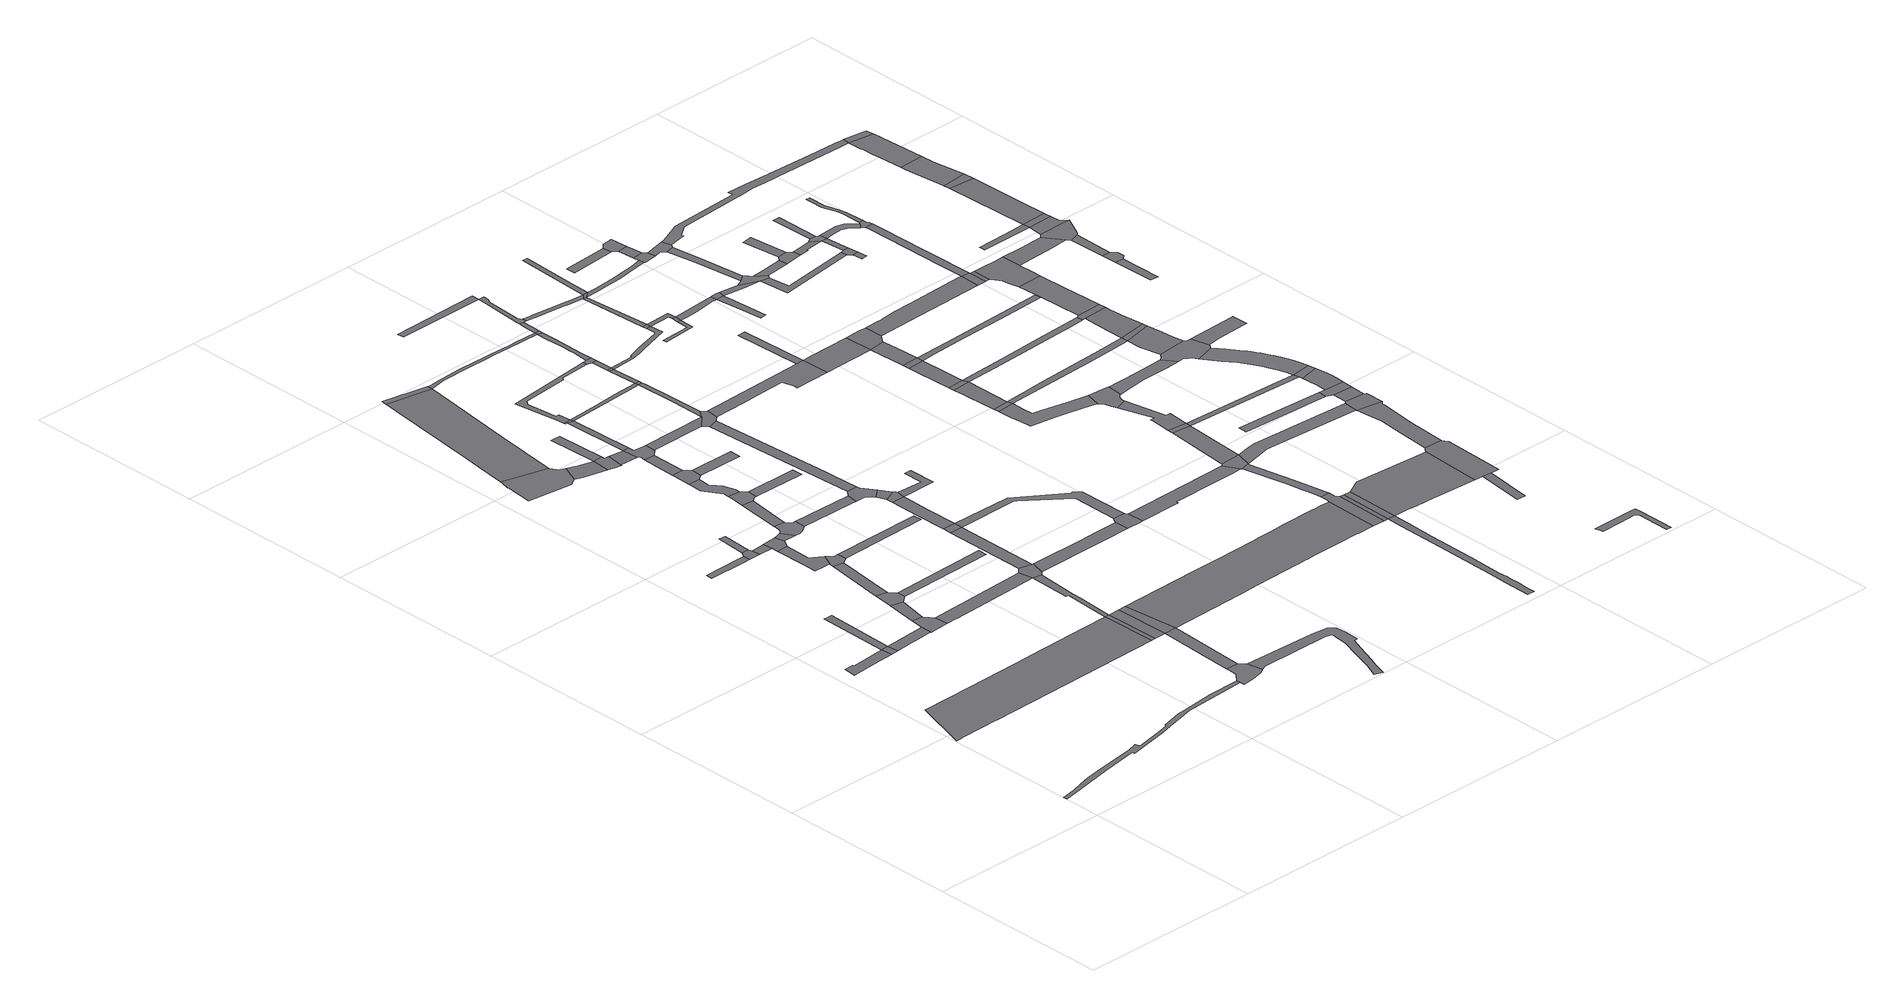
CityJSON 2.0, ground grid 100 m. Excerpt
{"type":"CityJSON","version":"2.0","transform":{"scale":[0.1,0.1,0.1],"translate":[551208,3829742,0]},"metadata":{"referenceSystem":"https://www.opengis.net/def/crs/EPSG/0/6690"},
"CityObjects":{
"road1":{"type":"Road","attributes":{"RoadStructureAttribute.sectionType":"1"},"geometry":[{"type":"MultiSurface","lod":"1","boundaries":[[[0,1,2,3,4,5,6,7,8]]]}]},
"road2":{"type":"Road","attributes":{"RoadStructureAttribute.sectionType":"1"},"geometry":[{"type":"MultiSurface","lod":"1","boundaries":[[[9,10,11,12,13,14,15,16,17,18,19,20,21,22,23,24,25,26,27,28,29,30,31,32,33,34]]]}]},
"road3":{"type":"Road","geometry":[{"type":"MultiSurface","lod":"1","boundaries":[[[35,0,8,36]]]}]},
"road4":{"type":"Road","attributes":{"RoadStructureAttribute.sectionType":"1"},"geometry":[{"type":"MultiSurface","lod":"1","boundaries":[[[37,38,39,0,35]]]}]},
"road5":{"type":"Road","attributes":{"function":"3","RoadStructureAttribute.sectionType":"1"},"geometry":[{"type":"MultiSurface","lod":"1","boundaries":[[[40,41,42,43,44,45,46,47,48,49,50,51,52,53,54,55,56,57,58]]]}]},
"road6":{"type":"Road","attributes":{"RoadStructureAttribute.sectionType":"1"},"geometry":[{"type":"MultiSurface","lod":"1","boundaries":[[[59,60,35,36,61,62,63,64]]]}]},
"road7":{"type":"Road","attributes":{"RoadStructureAttribute.sectionType":"1"},"geometry":[{"type":"MultiSurface","lod":"1","boundaries":[[[65,66,67,68,69,70]]]}]},
"road8":{"type":"Road","geometry":[{"type":"MultiSurface","lod":"1","boundaries":[[[71,59,64,72,73,74]]]}]},
"road9":{"type":"Road","attributes":{"RoadStructureAttribute.sectionType":"1"},"geometry":[{"type":"MultiSurface","lod":"1","boundaries":[[[75,71,74,76]]]}]},
"road10":{"type":"Road","geometry":[{"type":"MultiSurface","lod":"1","boundaries":[[[77,75,76,78,79,80]]]}]},
"road11":{"type":"Road","geometry":[{"type":"MultiSurface","lod":"1","boundaries":[[[81,65,70,82,83,84]]]}]},
"road12":{"type":"Road","geometry":[{"type":"MultiSurface","lod":"1","boundaries":[[[85,86,81,84]]]}]},
"road13":{"type":"Road","attributes":{"RoadStructureAttribute.sectionType":"1"},"geometry":[{"type":"MultiSurface","lod":"1","boundaries":[[[87,77,80,88]]]}]},
"road14":{"type":"Road","attributes":{"RoadStructureAttribute.sectionType":"1"},"geometry":[{"type":"MultiSurface","lod":"1","boundaries":[[[89,90,83,82,91]]]}]},
"road15":{"type":"Road","attributes":{"RoadStructureAttribute.sectionType":"1"},"geometry":[{"type":"MultiSurface","lod":"1","boundaries":[[[92,93,94,95,96,97,98,99]]]}]},
"road16":{"type":"Road","geometry":[{"type":"MultiSurface","lod":"1","boundaries":[[[100,101,102,103,104,105,106,107,108,109]]]}]},
"road17":{"type":"Road","geometry":[{"type":"MultiSurface","lod":"1","boundaries":[[[110,89,91,92,99,111]]]}]},
"road18":{"type":"Road","geometry":[{"type":"MultiSurface","lod":"1","boundaries":[[[112,97,96,87,88,113,114]]]}]},
"road19":{"type":"Road","geometry":[{"type":"MultiSurface","lod":"1","boundaries":[[[115,116,117,9,34,118,119,120,121,122,123]]]}]},
"road20":{"type":"Road","attributes":{"RoadStructureAttribute.sectionType":"1"},"geometry":[{"type":"MultiSurface","lod":"1","boundaries":[[[124,73,72,125,126,127,128,129]]]}]},
"road21":{"type":"Road","attributes":{"RoadStructureAttribute.sectionType":"1"},"geometry":[{"type":"MultiSurface","lod":"1","boundaries":[[[130,131,110,111,132]]]}]},
"road22":{"type":"Road","attributes":{"RoadStructureAttribute.sectionType":"1"},"geometry":[{"type":"MultiSurface","lod":"1","boundaries":[[[133,115,123,134]]]}]},
"road23":{"type":"Road","geometry":[{"type":"MultiSurface","lod":"1","boundaries":[[[135,40,58,136]]]}]},
"road24":{"type":"Road","attributes":{"RoadStructureAttribute.sectionType":"1"},"geometry":[{"type":"MultiSurface","lod":"1","boundaries":[[[137,138,79,78]]]}]},
"road25":{"type":"Road","geometry":[{"type":"MultiSurface","lod":"1","boundaries":[[[139,140,141,142,143,144,145,130,132,146,147,148,149,150,151,152]]]}]},
"road26":{"type":"Road","attributes":{"RoadStructureAttribute.sectionType":"1"},"geometry":[{"type":"MultiSurface","lod":"1","boundaries":[[[153,107,106,154,155,156]]]}]},
"road27":{"type":"Road","attributes":{"RoadStructureAttribute.sectionType":"1"},"geometry":[{"type":"MultiSurface","lod":"1","boundaries":[[[157,158,159,160,100,109,161,162,163]]]}]},
"road28":{"type":"Road","attributes":{"function":"3","RoadStructureAttribute.sectionType":"1"},"geometry":[{"type":"MultiSurface","lod":"1","boundaries":[[[164,165,135,136,166,133]]]}]},
"road29":{"type":"Road","attributes":{"RoadStructureAttribute.sectionType":"1"},"geometry":[{"type":"MultiSurface","lod":"1","boundaries":[[[167,139,152,168]]]}]},
"road30":{"type":"Road","geometry":[{"type":"MultiSurface","lod":"1","boundaries":[[[169,164,133,134,170]]]}]},
"road31":{"type":"Road","attributes":{"RoadStructureAttribute.sectionType":"1"},"geometry":[{"type":"MultiSurface","lod":"1","boundaries":[[[129,171,172,40,135,173,174,175]]]}]},
"road32":{"type":"Road","geometry":[{"type":"MultiSurface","lod":"1","boundaries":[[[176,177,156,155,178,179,180,181,182]]]}]},
"road33":{"type":"Road","attributes":{"RoadStructureAttribute.sectionType":"1"},"geometry":[{"type":"MultiSurface","lod":"1","boundaries":[[[183,184,185,186,187,188,189,190,191,192,122,121,193,194,195,196,197,198,199,200,201,202,203,204,205,206,207,208,209,210]]]}]},
"road34":{"type":"Road","attributes":{"RoadStructureAttribute.sectionType":"1"},"geometry":[{"type":"MultiSurface","lod":"1","boundaries":[[[211,212,114,113]]]}]},
"road35":{"type":"Road","geometry":[{"type":"MultiSurface","lod":"1","boundaries":[[[213,214,215,167,168,216,217,218,219]]]}]},
"road36":{"type":"Road","attributes":{"RoadStructureAttribute.sectionType":"1"},"geometry":[{"type":"MultiSurface","lod":"1","boundaries":[[[220,221,222,223,213,219,224,225,226,227,228,229]]]}]},
"road37":{"type":"Road","attributes":{"RoadStructureAttribute.sectionType":"1"},"geometry":[{"type":"MultiSurface","lod":"1","boundaries":[[[230,231,232,233,156,177]]]}]},
"road38":{"type":"Road","geometry":[{"type":"MultiSurface","lod":"1","boundaries":[[[234,235,236,220,229,237,238,239]]]}]},
"road39":{"type":"Road","attributes":{"RoadStructureAttribute.sectionType":"1"},"geometry":[{"type":"MultiSurface","lod":"1","boundaries":[[[182,181,240,241]]]}]},
"road40":{"type":"Road","geometry":[{"type":"MultiSurface","lod":"1","boundaries":[[[242,157,163,243,244]]]}]},
"road41":{"type":"Road","geometry":[{"type":"MultiSurface","lod":"1","boundaries":[[[245,124,129,175,246,247,248,249]]]}]},
"road42":{"type":"Road","attributes":{"RoadStructureAttribute.sectionType":"1"},"geometry":[{"type":"MultiSurface","lod":"1","boundaries":[[[150,149,250,251,252,253]]]}]},
"road43":{"type":"Road","attributes":{"RoadStructureAttribute.sectionType":"1"},"geometry":[{"type":"MultiSurface","lod":"1","boundaries":[[[254,255,234,239,256]]]}]},
"road44":{"type":"Road","geometry":[{"type":"MultiSurface","lod":"1","boundaries":[[[257,258,259,241,240,260,261,254,256,262,263]]]}]},
"road45":{"type":"Road","attributes":{"RoadStructureAttribute.sectionType":"1"},"geometry":[{"type":"MultiSurface","lod":"1","boundaries":[[[264,245,249,265]]]}]},
"road46":{"type":"Road","attributes":{"RoadStructureAttribute.sectionType":"1"},"geometry":[{"type":"MultiSurface","lod":"1","boundaries":[[[266,267,241,259,268,269]]]}]},
"road47":{"type":"Road","attributes":{"RoadStructureAttribute.sectionType":"1"},"geometry":[{"type":"MultiSurface","lod":"1","boundaries":[[[270,271,218,217]]]}]},
"road48":{"type":"Road","geometry":[{"type":"MultiSurface","lod":"1","boundaries":[[[272,273,274,266,269]]]}]},
"road49":{"type":"Road","attributes":{"RoadStructureAttribute.sectionType":"1"},"geometry":[{"type":"MultiSurface","lod":"1","boundaries":[[[275,276,238,237]]]}]},
"road50":{"type":"Road","geometry":[{"type":"MultiSurface","lod":"1","boundaries":[[[277,264,265,278]]]}]},
"road51":{"type":"Road","attributes":{"RoadStructureAttribute.sectionType":"1"},"geometry":[{"type":"MultiSurface","lod":"1","boundaries":[[[279,280,277,278,281,282,283]]]}]},
"road52":{"type":"Road","geometry":[{"type":"MultiSurface","lod":"1","boundaries":[[[284,285,286,287,253,252,288,289,290,291,292]]]}]},
"road53":{"type":"Road","attributes":{"RoadStructureAttribute.sectionType":"1"},"geometry":[{"type":"MultiSurface","lod":"1","boundaries":[[[292,291,293,294]]]}]},
"road54":{"type":"Road","geometry":[{"type":"MultiSurface","lod":"1","boundaries":[[[295,294,293,279,283,296]]]}]},
"road55":{"type":"Road","attributes":{"RoadStructureAttribute.sectionType":"1"},"geometry":[{"type":"MultiSurface","lod":"1","boundaries":[[[297,298,299,300,301,302,303,247,246,304,305,306]]]}]},
"road56":{"type":"Road","attributes":{"RoadStructureAttribute.sectionType":"1"},"geometry":[{"type":"MultiSurface","lod":"1","boundaries":[[[307,263,262,308,309]]]}]},
"road57":{"type":"Road","attributes":{"RoadStructureAttribute.sectionType":"1"},"geometry":[{"type":"MultiSurface","lod":"1","boundaries":[[[310,311,312,313,287,286]]]}]},
"road58":{"type":"Road","attributes":{"RoadStructureAttribute.sectionType":"1"},"geometry":[{"type":"MultiSurface","lod":"1","boundaries":[[[314,315,316,273,272,317,318,319,320,321,322,323]]]}]},
"road59":{"type":"Road","attributes":{"RoadStructureAttribute.sectionType":"1"},"geometry":[{"type":"MultiSurface","lod":"1","boundaries":[[[324,325,326,327,328,272,269,329]]]}]},
"road60":{"type":"Road","attributes":{"RoadStructureAttribute.sectionType":"1"},"geometry":[{"type":"MultiSurface","lod":"1","boundaries":[[[330,331,332,333,296,283]]]}]},
"road61":{"type":"Road","attributes":{"RoadStructureAttribute.sectionType":"1"},"geometry":[{"type":"MultiSurface","lod":"1","boundaries":[[[334,335,336,337,338,339,340,278,265,341,342,343,344,345]]]}]},
"road62":{"type":"Road","attributes":{"RoadStructureAttribute.sectionType":"1"},"geometry":[{"type":"MultiSurface","lod":"1","boundaries":[[[346,347,348,349,350,351,352,353,354,243,163,355,356,357,358,359,360,361,362,363]]]}]},
"road63":{"type":"Road","geometry":[{"type":"MultiSurface","lod":"1","boundaries":[[[364,307,309,313,312,365,366]]]}]},
"road64":{"type":"Road","attributes":{"function":"3","RoadStructureAttribute.sectionType":"1"},"geometry":[{"type":"MultiSurface","lod":"1","boundaries":[[[367,368,369,370,371,372,373,374,375,376,377,378,379,380,381,169,170,382,383,384,385,386,387,388,389,390,391,392,393,394,395]]]}]},
"road65":{"type":"Road","attributes":{"RoadStructureAttribute.sectionType":"1"},"geometry":[{"type":"MultiSurface","lod":"1","boundaries":[[[396,397,398,399,329,400,307,364]]]}]},
"road66":{"type":"Road","geometry":[{"type":"MultiSurface","lod":"1","boundaries":[[[401,324,329,399]]]}]},
"road67":{"type":"Road","geometry":[{"type":"MultiSurface","lod":"1","boundaries":[[[344,402,306,305,403,404,405,345]]]}]},
"road68":{"type":"Road","attributes":{"RoadStructureAttribute.sectionType":"1"},"geometry":[{"type":"MultiSurface","lod":"1","boundaries":[[[406,407,408,324,401]]]}]},
"road69":{"type":"Road","geometry":[{"type":"MultiSurface","lod":"1","boundaries":[[[409,410,407,406]]]}]},
"road70":{"type":"Road","attributes":{"RoadStructureAttribute.sectionType":"1"},"geometry":[{"type":"MultiSurface","lod":"1","boundaries":[[[411,412,410,409]]]}]},
"road71":{"type":"Road","geometry":[{"type":"MultiSurface","lod":"1","boundaries":[[[413,414,314,323,412,411]]]}]},
"road72":{"type":"Road","attributes":{"RoadStructureAttribute.sectionType":"1"},"geometry":[{"type":"MultiSurface","lod":"1","boundaries":[[[415,416,417,418]]]}]},
"road73":{"type":"Road","attributes":{"RoadStructureAttribute.sectionType":"1"},"geometry":[{"type":"MultiSurface","lod":"1","boundaries":[[[362,419,420,421,422,423,424,425,414,413,426,427,428,429]]]}]},
"road74":{"type":"Road","geometry":[{"type":"MultiSurface","lod":"1","boundaries":[[[363,362,429,430]]]}]},
"road75":{"type":"Road","geometry":[{"type":"MultiSurface","lod":"1","boundaries":[[[431,432,433,363,430,434,435]]]}]},
"road76":{"type":"Road","attributes":{"RoadStructureAttribute.sectionType":"1"},"geometry":[{"type":"MultiSurface","lod":"1","boundaries":[[[436,437,366,365,438,439,440,441,442,443,444,445]]]}]},
"road77":{"type":"Road","attributes":{"RoadStructureAttribute.sectionType":"1"},"geometry":[{"type":"MultiSurface","lod":"1","boundaries":[[[446,447,448,449,450,451,452,453,454,455,456,457,458,409,406]]]}]},
"road78":{"type":"Road","attributes":{"RoadStructureAttribute.sectionType":"1"},"geometry":[{"type":"MultiSurface","lod":"1","boundaries":[[[418,459,460,461,462,463,431,435,464,465,466,467,468,469,470,471,472]]]}]},
"road79":{"type":"Road","attributes":{"RoadStructureAttribute.sectionType":"1"},"geometry":[{"type":"MultiSurface","lod":"1","boundaries":[[[473,405,404,474,475,476,477,478,479,480,481,482]]]}]},
"road80":{"type":"Road","attributes":{"RoadStructureAttribute.sectionType":"1"},"geometry":[{"type":"MultiSurface","lod":"1","boundaries":[[[483,484,485,486,487,488,489,490,491,465,464,492,493,494,495,496,497,498]]]}]},
"road81":{"type":"Road","geometry":[{"type":"MultiSurface","lod":"1","boundaries":[[[499,500,451,450]]]}]},
"road82":{"type":"Road","attributes":{"RoadStructureAttribute.sectionType":"1"},"geometry":[{"type":"MultiSurface","lod":"1","boundaries":[[[501,502,503,504,505,506,507,508,509,510,511,512,513,514,515,516]]]}]},
"road83":{"type":"Road","geometry":[{"type":"MultiSurface","lod":"1","boundaries":[[[517,518,519,520,521,522]]]}]},
"road84":{"type":"Road","attributes":{"RoadStructureAttribute.sectionType":"1"},"geometry":[{"type":"MultiSurface","lod":"1","boundaries":[[[497,500,499,523]]]}]},
"road85":{"type":"Road","attributes":{"RoadStructureAttribute.sectionType":"1"},"geometry":[{"type":"MultiSurface","lod":"1","boundaries":[[[524,525,499,450,526,527,528]]]}]},
"road86":{"type":"Road","geometry":[{"type":"MultiSurface","lod":"1","boundaries":[[[529,498,497,523]]]}]},
"road87":{"type":"Road","attributes":{"RoadStructureAttribute.sectionType":"1"},"geometry":[{"type":"MultiSurface","lod":"1","boundaries":[[[530,531,437,436]]]}]},
"road88":{"type":"Road","geometry":[{"type":"MultiSurface","lod":"1","boundaries":[[[527,517,522,528]]]}]},
"road89":{"type":"Road","geometry":[{"type":"MultiSurface","lod":"1","boundaries":[[[532,533,534,535,536,395,394,537,538]]]}]},
"road90":{"type":"Road","geometry":[{"type":"MultiSurface","lod":"1","boundaries":[[[539,540,541,542]]]}]},
"road91":{"type":"Road","attributes":{"function":"3","RoadStructureAttribute.sectionType":"1"},"geometry":[{"type":"MultiSurface","lod":"1","boundaries":[[[538,537,501,543]]]}]},
"road92":{"type":"Road","attributes":{"RoadStructureAttribute.sectionType":"1"},"geometry":[{"type":"MultiSurface","lod":"1","boundaries":[[[544,545,546,547,498,529]]]}]},
"road93":{"type":"Road","geometry":[{"type":"MultiSurface","lod":"1","boundaries":[[[543,501,516,548]]]}]},
"road94":{"type":"Road","attributes":{"RoadStructureAttribute.sectionType":"1"},"geometry":[{"type":"MultiSurface","lod":"1","boundaries":[[[549,550,551,552,540,539]]]}]},
"road95":{"type":"Road","geometry":[{"type":"MultiSurface","lod":"1","boundaries":[[[553,554,436,445,555,556]]]}]},
"road96":{"type":"Road","attributes":{"RoadStructureAttribute.sectionType":"1"},"geometry":[{"type":"MultiSurface","lod":"1","boundaries":[[[557,558,559,560,561,562,563,564,565,566,535,534]]]}]},
"road97":{"type":"Road","geometry":[{"type":"MultiSurface","lod":"1","boundaries":[[[567,568,473,482,569,562,561]]]}]},
"road98":{"type":"Road","geometry":[{"type":"MultiSurface","lod":"1","boundaries":[[[570,571,550,549]]]}]},
"road99":{"type":"Road","attributes":{"RoadStructureAttribute.sectionType":"1"},"geometry":[{"type":"MultiSurface","lod":"1","boundaries":[[[572,528,522,573,574,575,576,577]]]}]},
"road100":{"type":"Road","attributes":{"RoadStructureAttribute.sectionType":"1"},"geometry":[{"type":"MultiSurface","lod":"1","boundaries":[[[578,579,580,581,542,541,582,583,584,585,586,587,588,589,590,591,592]]]}]},
"road101":{"type":"Road","attributes":{"RoadStructureAttribute.sectionType":"1"},"geometry":[{"type":"MultiSurface","lod":"1","boundaries":[[[593,594,595,596,597,571,570]]]}]},
"road102":{"type":"Road","attributes":{"RoadStructureAttribute.sectionType":"1"},"geometry":[{"type":"MultiSurface","lod":"1","boundaries":[[[598,599,600,601,602,603,604,605,606,529,523,607,608,609,610,611,612,613]]]}]},
"road103":{"type":"Road","geometry":[{"type":"MultiSurface","lod":"1","boundaries":[[[614,615,595,594]]]}]},
"road104":{"type":"Road","attributes":{"RoadStructureAttribute.sectionType":"1"},"geometry":[{"type":"MultiSurface","lod":"1","boundaries":[[[616,617,568,567,618,619]]]}]},
"road105":{"type":"Road","attributes":{"RoadStructureAttribute.sectionType":"1"},"geometry":[{"type":"MultiSurface","lod":"1","boundaries":[[[620,621,556,615,614]]]}]},
"road106":{"type":"Road","attributes":{"RoadStructureAttribute.sectionType":"1"},"geometry":[{"type":"MultiSurface","lod":"1","boundaries":[[[577,622,623,624,625,626,627,628]]]}]},
"road107":{"type":"Road","geometry":[{"type":"MultiSurface","lod":"1","boundaries":[[[629,616,619,630]]]}]},
"road108":{"type":"Road","attributes":{"RoadStructureAttribute.sectionType":"1"},"geometry":[{"type":"MultiSurface","lod":"1","boundaries":[[[631,632,633,634,635]]]}]},
"road109":{"type":"Road","geometry":[{"type":"MultiSurface","lod":"1","boundaries":[[[636,637,638,553,556,621,639,640,641,642,643]]]}]},
"road110":{"type":"Road","geometry":[{"type":"MultiSurface","lod":"1","boundaries":[[[644,572,577,628,645]]]}]},
"road111":{"type":"Road","attributes":{"RoadStructureAttribute.sectionType":"1"},"geometry":[{"type":"MultiSurface","lod":"1","boundaries":[[[646,647,648,649,650,651,652,653,654,629,630]]]}]},
"road112":{"type":"Road","attributes":{"function":"3","RoadStructureAttribute.sectionType":"1"},"geometry":[{"type":"MultiSurface","lod":"1","boundaries":[[[655,548,516,656,657,658,659,660,661,662,663,664]]]}]},
"road113":{"type":"Road","geometry":[{"type":"MultiSurface","lod":"1","boundaries":[[[665,666,592,591,667,668,669,650,649,670,671,672,673,674,675]]]}]},
"road114":{"type":"Road","attributes":{"RoadStructureAttribute.sectionType":"1"},"geometry":[{"type":"MultiSurface","lod":"1","boundaries":[[[645,628,676,677,678,679]]]}]},
"road115":{"type":"Road","geometry":[{"type":"MultiSurface","lod":"1","boundaries":[[[680,681,682,598,613,683,684,685,686,687]]]}]},
"road116":{"type":"Road","attributes":{"RoadStructureAttribute.sectionType":"1"},"geometry":[{"type":"MultiSurface","lod":"1","boundaries":[[[688,689,682,681]]]}]},
"road117":{"type":"Road","geometry":[{"type":"MultiSurface","lod":"1","boundaries":[[[690,691,631,635,689,688]]]}]},
"road118":{"type":"Road","attributes":{"RoadStructureAttribute.sectionType":"1"},"geometry":[{"type":"MultiSurface","lod":"1","boundaries":[[[692,693,694,695,696,697,698,699,539,542]]]}]},
"road119":{"type":"Road","geometry":[{"type":"MultiSurface","lod":"1","boundaries":[[[700,701,702,703,679,678,704,705,706]]]}]},
"road120":{"type":"Road","attributes":{"RoadStructureAttribute.sectionType":"1"},"geometry":[{"type":"MultiSurface","lod":"1","boundaries":[[[707,708,567,561,709,710,711,712,713]]]}]},
"road121":{"type":"Road","attributes":{"RoadStructureAttribute.sectionType":"1"},"geometry":[{"type":"MultiSurface","lod":"1","boundaries":[[[714,715,716,717,718,719,720,721,722,723,724,725,726,727,728,729,730,731,732]]]}]},
"road122":{"type":"Road","attributes":{"RoadStructureAttribute.sectionType":"1"},"geometry":[{"type":"MultiSurface","lod":"1","boundaries":[[[733,734,735,736,703,702]]]}]},
"road123":{"type":"Road","geometry":[{"type":"MultiSurface","lod":"1","boundaries":[[[737,687,686,738,735,734,739]]]}]},
"road124":{"type":"Road","attributes":{"RoadStructureAttribute.sectionType":"1"},"geometry":[{"type":"MultiSurface","lod":"1","boundaries":[[[740,741,742,743]]]}]},
"road125":{"type":"Road","attributes":{"RoadStructureAttribute.sectionType":"1"},"geometry":[{"type":"MultiSurface","lod":"1","boundaries":[[[744,745,746,570,549,747,748,749,750,751]]]}]},
"road126":{"type":"Road","attributes":{"RoadStructureAttribute.sectionType":"1"},"geometry":[{"type":"MultiSurface","lod":"1","boundaries":[[[752,753,754,755,706,705,756]]]}]},
"road127":{"type":"Road","attributes":{"RoadStructureAttribute.sectionType":"1"},"geometry":[{"type":"MultiSurface","lod":"1","boundaries":[[[757,758,759,760,761,675,674,762,763,764,765]]]}]},
"road128":{"type":"Road","attributes":{"RoadStructureAttribute.sectionType":"1"},"geometry":[{"type":"MultiSurface","lod":"1","boundaries":[[[766,767,768,769,770,771,772,773,774,614,594]]]}]},
"road129":{"type":"Road","attributes":{"RoadStructureAttribute.sectionType":"1"},"geometry":[{"type":"MultiSurface","lod":"1","boundaries":[[[775,776,777,778,779,780]]]}]},
"road130":{"type":"Road","attributes":{"RoadStructureAttribute.sectionType":"1"},"geometry":[{"type":"MultiSurface","lod":"1","boundaries":[[[630,619,781,782]]]}]},
"road131":{"type":"Road","geometry":[{"type":"MultiSurface","lod":"1","boundaries":[[[783,784,785,664,663,740,743,786,787,788,789,790]]]}]},
"road132":{"type":"Road","attributes":{"RoadStructureAttribute.sectionType":"1"},"geometry":[{"type":"MultiSurface","lod":"1","boundaries":[[[791,792,793,794,795,796,797,798,799,800,801,643,642,802,803]]]}]},
"road133":{"type":"Road","attributes":{"RoadStructureAttribute.sectionType":"1"},"geometry":[{"type":"MultiSurface","lod":"1","boundaries":[[[678,804,805,806,807,704]]]}]},
"road134":{"type":"Road","geometry":[{"type":"MultiSurface","lod":"1","boundaries":[[[808,809,752,756,810,811]]]}]},
"road135":{"type":"Road","geometry":[{"type":"MultiSurface","lod":"1","boundaries":[[[812,813,809,808]]]}]},
"road136":{"type":"Road","attributes":{"RoadStructureAttribute.sectionType":"1"},"geometry":[{"type":"MultiSurface","lod":"1","boundaries":[[[712,814,815,816,817,783,790,818,819,820,821,822]]]}]},
"road137":{"type":"Road","attributes":{"RoadStructureAttribute.sectionType":"1"},"geometry":[{"type":"MultiSurface","lod":"1","boundaries":[[[823,824,825,826,827,811,810,828,829,830]]]}]},
"road138":{"type":"Road","geometry":[{"type":"MultiSurface","lod":"1","boundaries":[[[831,832,833,834,835,836,757,765,837,838,839,840,841,842,843,844,845,846]]]}]},
"road139":{"type":"Road","geometry":[{"type":"MultiSurface","lod":"1","boundaries":[[[847,848,713,712,822,849,850]]]}]},
"road140":{"type":"Road","attributes":{"RoadStructureAttribute.sectionType":"1"},"geometry":[{"type":"MultiSurface","lod":"1","boundaries":[[[851,852,853,854,855,833,832]]]}]},
"road141":{"type":"Road","attributes":{"RoadStructureAttribute.sectionType":"1"},"geometry":[{"type":"MultiSurface","lod":"1","boundaries":[[[856,847,850,857]]]}]},
"road142":{"type":"Road","geometry":[{"type":"MultiSurface","lod":"1","boundaries":[[[858,859,860,861]]]}]},
"road143":{"type":"Road","geometry":[{"type":"MultiSurface","lod":"1","boundaries":[[[780,779,856,857,862,863]]]}]},
"road144":{"type":"Road","geometry":[{"type":"MultiSurface","lod":"1","boundaries":[[[864,865,806,805,861,860]]]}]},
"road145":{"type":"Road","attributes":{"RoadStructureAttribute.sectionType":"1"},"geometry":[{"type":"MultiSurface","lod":"1","boundaries":[[[866,867,868,869,854,853]]]}]},
"road146":{"type":"Road","geometry":[{"type":"MultiSurface","lod":"1","boundaries":[[[870,871,872,823,830,873,874,875,876]]]}]},
"road147":{"type":"Road","attributes":{"RoadStructureAttribute.sectionType":"1"},"geometry":[{"type":"MultiSurface","lod":"1","boundaries":[[[873,830,865,864]]]}]},
"road148":{"type":"Road","attributes":{"RoadStructureAttribute.sectionType":"1"},"geometry":[{"type":"MultiSurface","lod":"1","boundaries":[[[877,878,879,880,881,882,883,884,885,886,887,888,889,842,841,890,891,892,893,894,895,896,897,898,899,782,900]]]}]},
"road149":{"type":"Road","attributes":{"RoadStructureAttribute.sectionType":"1"},"geometry":[{"type":"MultiSurface","lod":"1","boundaries":[[[901,902,903,904,905,906,907,908,909,910,911,912,867,866]]]}]},
"road150":{"type":"Road","attributes":{"RoadStructureAttribute.sectionType":"1"},"geometry":[{"type":"MultiSurface","lod":"1","boundaries":[[[913,914,915,916,917,918,919,863,862]]]}]},
"road151":{"type":"Road","geometry":[{"type":"MultiSurface","lod":"1","boundaries":[[[920,921,922,744,751,910,909]]]}]},
"road152":{"type":"Road","geometry":[{"type":"MultiSurface","lod":"1","boundaries":[[[791,803,923,924,925]]]}]},
"road153":{"type":"Road","attributes":{"RoadStructureAttribute.sectionType":"1"},"geometry":[{"type":"MultiSurface","lod":"1","boundaries":[[[926,927,928,929,930,870,876]]]}]},
"road154":{"type":"Road","geometry":[{"type":"MultiSurface","lod":"1","boundaries":[[[900,782,781,917,916]]]}]},
"road155":{"type":"Road","attributes":{"RoadStructureAttribute.sectionType":"1"},"geometry":[{"type":"MultiSurface","lod":"1","boundaries":[[[924,923,931,932]]]}]},
"road156":{"type":"Road","attributes":{"RoadStructureAttribute.sectionType":"1"},"geometry":[{"type":"MultiSurface","lod":"1","boundaries":[[[933,934,935,936,937,938,922,921]]]}]},
"road157":{"type":"Road","attributes":{"RoadStructureAttribute.sectionType":"1"},"geometry":[{"type":"MultiSurface","lod":"1","boundaries":[[[939,940,874,873,941,942,943,944,945,946]]]}]},
"road158":{"type":"Road","attributes":{"RoadStructureAttribute.sectionType":"1"},"geometry":[{"type":"MultiSurface","lod":"1","boundaries":[[[947,948,949,950,951,952,953,954,791,925]]]}]},
"road159":{"type":"Road","geometry":[{"type":"MultiSurface","lod":"1","boundaries":[[[955,956,932,931,957,958,959,960,936,935,961,962,963,964]]]}]},
"road160":{"type":"Road","attributes":{"RoadStructureAttribute.sectionType":"1"},"geometry":[{"type":"MultiSurface","lod":"1","boundaries":[[[965,966,846,845,967,968,969]]]}]},
"road161":{"type":"Road","geometry":[{"type":"MultiSurface","lod":"1","boundaries":[[[970,971,972,973,974,975,976,946,945,950,949]]]}]},
"road162":{"type":"Road","attributes":{"RoadStructureAttribute.sectionType":"1"},"geometry":[{"type":"MultiSurface","lod":"1","boundaries":[[[977,978,979,980,981,982,983,984,985,986,987,988,989,737,739,990,991,992,993,994,995,996,997,998,999,1000,1001,1002,1003]]]}]},
"road163":{"type":"Road","attributes":{"RoadStructureAttribute.sectionType":"1"},"geometry":[{"type":"MultiSurface","lod":"1","boundaries":[[[1004,1005,1006,1007,1008,1009,1010,1011,1012,1013,1014,1015,974,973]]]}]},
"road164":{"type":"Road","attributes":{"RoadStructureAttribute.sectionType":"1"},"geometry":[{"type":"MultiSurface","lod":"1","boundaries":[[[1016,1017,964,963,1018,1019,1020,1021,1022,1023]]]}]},
"road165":{"type":"Road","attributes":{"RoadStructureAttribute.sectionType":"1"},"geometry":[{"type":"MultiSurface","lod":"1","boundaries":[[[1024,1025,1026,1027,1028,1029]]]}]},
"road166":{"type":"Road","attributes":{"RoadStructureAttribute.sectionType":"1"},"geometry":[{"type":"MultiSurface","lod":"1","boundaries":[[[1030,1031,1032,1033]]]}]},
"road167":{"type":"Road","attributes":{"RoadStructureAttribute.sectionType":"1"},"geometry":[{"type":"MultiSurface","lod":"1","boundaries":[[[1034,1035,1033,1032,1036,1037]]]}]},
"road168":{"type":"Road","attributes":{"RoadStructureAttribute.sectionType":"1"},"geometry":[{"type":"MultiSurface","lod":"1","boundaries":[[[1038,1039,1035,1034]]]}]},
"road169":{"type":"Road","geometry":[{"type":"MultiSurface","lod":"1","boundaries":[[[1040,1041,1042,1016,1023,1039,1038,1043]]]}]},
"road170":{"type":"Road","attributes":{"RoadStructureAttribute.sectionType":"1"},"geometry":[{"type":"MultiSurface","lod":"1","boundaries":[[[1044,1045,1046,1041,1040]]]}]},
"road171":{"type":"Road","geometry":[{"type":"MultiSurface","lod":"1","boundaries":[[[1047,1024,1029,1046,1045]]]}]},
"road172":{"type":"Road","attributes":{"RoadStructureAttribute.sectionType":"1"},"geometry":[{"type":"MultiSurface","lod":"1","boundaries":[[[1048,1024,1047,1049,1050]]]}]},
"road173":{"type":"Road","geometry":[{"type":"MultiSurface","lod":"1","boundaries":[[[1051,1052,1048,1050]]]}]},
"road174":{"type":"Road","attributes":{"RoadStructureAttribute.sectionType":"1"},"geometry":[{"type":"MultiSurface","lod":"1","boundaries":[[[1053,1054,1055,1056,1057,1058,1052,1051]]]}]},
"road175":{"type":"Road"},
"road176":{"type":"Road","geometry":[{"type":"MultiSurface","lod":"1","boundaries":[[[1001,1059,1060,1061,1062,1063,1064,1055,1054,1065,1066]]]}]},
"road177":{"type":"Road","geometry":[{"type":"MultiSurface","lod":"1","boundaries":[[[1002,1001,1066,1067]]]}]}
},
"vertices":[
[340,1775,0],[238,1767,0],[146,1761,0],[146,1769,0],[94,1767,0],[86,1696,0],[92,1697,0],[263,1709,0],[344,1715,0],
[1320,427,0],[1146,422,0],[976,405,0],[915,399,0],[802,370,0],[804,362,0],[730,342,0],[584,312,0],[578,337,0],[573,336,0],[530,325,0],[360,299,0],[285,286,0],[208,272,0],[152,258,0],[89,240,0],[6,225,0],[6,203,0],[106,221,0],[318,263,0],[518,296,0],[520,281,0],[750,327,0],[816,345,0],[975,383,0],[1322,406,0],
[382,1778,0],[387,1718,0],
[392,2162,0],[369,2163,0],[346,2163,0],
[1290,1268,0],[1052,1263,0],[998,1262,0],[798,1257,0],[783,1257,0],[782,1257,0],[501,1251,0],[500,1251,0],[270,1245,0],[264,1245,0],[262,1245,0],[250,1245,0],[101,1241,0],[11,940,0],[36,941,0],[58,941,0],[275,945,0],[277,945,0],[1296,965,0],
[616,1796,0],[602,1794,0],[507,1727,0],[508,1727,0],[616,1735,0],[616,1730,0],
[478,2833,0],[432,2832,0],[232,2827,0],[230,2790,0],[433,2792,0],[478,2792,0],
[625,1867,0],[724,1735,0],[721,1812,0],[684,1859,0],
[648,2033,0],[715,2019,0],
[664,2147,0],[757,2050,0],[755,2097,0],[724,2134,0],
[495,2860,0],[543,2793,0],[542,2841,0],[532,2858,0],
[544,3024,0],[507,3027,0],
[709,2476,0],[766,2465,0],
[618,2847,0],[595,2845,0],[623,2793,0],
[623,2756,0],[623,2586,0],[623,2508,0],[676,2506,0],[713,2504,0],[745,2569,0],[682,2614,0],[683,2756,0],
[144,4105,0],[142,4087,0],[129,4042,0],[135,4040,0],[116,3890,0],[363,3858,0],[406,3884,0],[445,3981,0],[414,3993,0],[389,4036,0],
[699,2854,0],[710,2802,0],
[785,2540,0],[801,2488,0],[800,2540,0],
[1363,537,0],[1362,516,0],[1360,471,0],[1323,380,0],[1389,386,0],[1450,400,0],[1478,416,0],[1464,504,0],[1433,534,0],
[1283,1836,0],[789,1738,0],[790,1738,0],[1029,1747,0],[1030,1748,0],[1299,1759,0],
[744,2867,0],[724,2859,0],[783,2800,0],
[1384,967,0],[1454,967,0],
[1315,1269,0],[1320,966,0],
[1292,2060,0],[1294,2110,0],
[769,2929,0],[766,2905,0],[765,2896,0],[764,2890,0],[761,2884,0],[759,2880,0],[752,2872,0],[810,2800,0],[825,2803,0],[845,2815,0],[870,2833,0],[870,2893,0],[854,2893,0],[826,2923,0],
[501,3959,0],[446,3866,0],[576,3835,0],[584,3938,0],
[260,4981,0],[249,4902,0],[181,4374,0],[167,4273,0],[437,4401,0],[483,4747,0],[507,4932,0],
[1380,1270,0],[1318,1269,0],[1379,967,0],
[796,3170,0],[861,3163,0],
[1422,1271,0],[1454,969,0],
[1291,1526,0],[1306,1525,0],[1329,1472,0],[1330,1524,0],[1346,1747,0],
[639,3924,0],[639,3940,0],[612,3830,0],[611,3825,0],[653,3821,0],[653,3828,0],[664,3921,0],
[1887,90,0],[1888,93,0],[1902,130,0],[1940,239,0],[1967,309,0],[1986,309,0],[1992,388,0],[1989,451,0],[1959,478,0],[1871,489,0],[1505,431,0],[1904,426,0],[1911,425,0],[1918,422,0],[1926,417,0],[1931,410,0],[1932,403,0],[1930,393,0],[1923,324,0],[1885,213,0],[1881,199,0],[1864,145,0],[1863,143,0],[1860,132,0],[1856,119,0],[1850,104,0],[1818,23,0],[1858,7,0],
[1300,2498,0],[1300,2548,0],
[807,3273,0],[804,3249,0],[799,3204,0],[886,3183,0],[900,3183,0],[901,3238,0],[875,3266,0],
[754,3479,0],[754,3442,0],[752,3399,0],[810,3302,0],[875,3296,0],[867,3326,0],[854,3360,0],[837,3388,0],[814,3415,0],[818,3478,0],
[631,4212,0],[603,4211,0],[576,4210,0],[584,3942,0],
[758,3591,0],[757,3577,0],[755,3539,0],[851,3500,0],[852,3560,0],[820,3590,0],
[754,3825,0],[750,3911,0],
[264,5013,0],[510,4959,0],[511,4964,0],
[1312,1864,0],[1365,1766,0],[1388,1847,0],[1385,1847,0],[1385,1848,0],
[1048,2830,0],[1178,2827,0],[1200,2826,0],[1207,2889,0],
[763,3784,0],[759,3667,0],[823,3782,0],
[817,3874,0],[785,3879,0],[784,3912,0],[767,3813,0],[765,3799,0],[857,3814,0],[857,3874,0],
[1314,2316,0],[1385,2316,0],
[740,4272,0],[750,3915,0],[780,4090,0],[776,4268,0],
[1191,3179,0],[1191,3239,0],
[770,4285,0],[728,4281,0],[729,4271,0],
[1101,3500,0],[1102,3560,0],
[1315,2366,0],[1387,2366,0],
[1314,2703,0],[1315,2540,0],[1386,2541,0],[1386,2688,0],[1386,2704,0],
[1307,2887,0],[1295,2904,0],[1295,2921,0],[1235,2919,0],[1245,2827,0],[1261,2823,0],[1262,2822,0],[1293,2793,0],[1341,2834,0],
[1314,2743,0],[1383,2772,0],
[1390,2760,0],[1396,2752,0],
[1778,1851,0],[1766,1850,0],[1733,1848,0],[1718,1848,0],[1607,1847,0],[1532,1847,0],[1473,1847,0],[1768,1770,0],[1927,1772,0],[1926,1852,0],
[1227,3879,0],[858,3815,0],[1165,3819,0],
[1287,3073,0],[1286,3117,0],[1248,3806,0],[1190,3787,0],
[1177,4617,0],[688,4566,0],[725,4313,0],[764,4354,0],[747,4353,0],[727,4523,0],[745,4546,0],[1001,4567,0],[1010,4582,0],[1179,4595,0],
[1217,4311,0],[1086,4307,0],[1027,4302,0],[949,4296,0],[801,4288,0],[1220,4292,0],
[1579,2704,0],[1578,2853,0],[1539,2853,0],[1540,2745,0],
[2012,1894,0],[2011,2161,0],[1978,2193,0],[1968,2184,0],[1727,2360,0],[1723,2360,0],[1564,2363,0],[1725,2319,0],[1734,2312,0],[1947,2138,0],[1947,1886,0],[2012,1882,0],
[1087,4967,0],[1036,4967,0],[968,4969,0],[927,4969,0],[921,4969,0],[882,4969,0],[820,4971,0],[730,4972,0],[610,4967,0],[510,4933,0],[601,4949,0],[763,4953,0],[882,4954,0],[933,4955,0],[972,4954,0],[1027,4953,0],[1204,4949,0],[1207,4966,0],
[1256,3919,0],[1274,3830,0],[1284,3899,0],
[2759,1296,0],[2717,1297,0],[2666,1297,0],[2663,1297,0],[2599,1296,0],[2522,1295,0],[2516,1295,0],[2471,1294,0],[2385,1291,0],[2301,1288,0],[2297,1288,0],[2265,1287,0],[2042,1283,0],[1937,1281,0],[1870,1280,0],[1876,980,0],[1895,980,0],[1993,982,0],[2268,989,0],[2269,989,0],[2306,991,0],[2334,992,0],[2381,994,0],[2527,996,0],[2659,996,0],[2661,996,0],[2664,996,0],[2758,995,0],[2767,1296,0],
[1252,4069,0],[1250,4114,0],[1245,4279,0],[1244,4296,0],[1225,4067,0],
[1243,4312,0],
[1936,1869,0],[2014,1773,0],[2025,1773,0],[2024,1867,0],
[1236,4474,0],[1210,4473,0],[1213,4407,0],
[1235,4490,0],[1210,4488,0],
[1234,4587,0],[1205,4583,0],
[1233,4620,0],[1202,4620,0],
[1235,5411,0],[744,5401,0],[747,5366,0],[1234,5369,0],
[1206,4880,0],[1207,4840,0],[1208,4803,0],[1209,4772,0],[1208,4737,0],[1208,4708,0],[1205,4651,0],[1233,4689,0],[1233,4782,0],[1233,4864,0],[1233,4942,0],
[1234,4965,0],
[1212,5074,0],[1210,5051,0],[1208,5016,0],[1235,5019,0],[1237,5072,0],
[1922,3920,0],[1877,3918,0],[1447,3835,0],[1583,3842,0],[1710,3845,0],[1711,3843,0],[1716,3825,0],[1729,3783,0],[1728,3761,0],[1925,3764,0],
[1372,4483,0],[1424,4495,0],[1467,4507,0],[1637,4559,0],[1632,4635,0],[1604,4634,0],[1606,4583,0],[1602,4576,0],[1600,4572,0],[1597,4572,0],[1460,4533,0],[1379,4508,0],[1376,4497,0],
[1234,5361,0],[1229,5311,0],[1223,5225,0],[1217,5141,0],[1214,5094,0],[1253,5071,0],[1255,5096,0],[1248,5100,0],[1244,5105,0],[1241,5109,0],[1239,5117,0],[1254,5317,0],[1264,5337,0],[1265,5368,0],
[2637,1877,0],[2251,1775,0],[2258,1775,0],[2258,1790,0],[2260,1790,0],[2528,1791,0],[2640,1793,0],[2640,1795,0],[2681,1795,0],[2687,1795,0],
[1587,5060,0],[1573,5061,0],[1546,5065,0],[1490,5071,0],[1418,5079,0],[1352,5087,0],[1313,5091,0],[1274,5093,0],[1261,5095,0],[1331,5064,0],[1419,5055,0],[1485,5048,0],[1487,5044,0],[1573,5036,0],[1583,5034,0],[1610,5059,0],
[1632,4659,0],[1602,4658,0],
[2853,993,0],[2851,903,0],[2846,641,0],[2840,268,0],[2838,200,0],[2835,50,0],[2877,49,0],[2876,101,0],[2878,164,0],[2878,200,0],[2878,234,0],[2877,284,0],[2882,479,0],[2887,739,0],[2891,903,0],[2893,992,0],
[1751,4576,0],[1747,4512,0],[1584,4501,0],[1587,4483,0],[1768,4495,0],[1769,4575,0],
[1603,5033,0],
[1771,4665,0],[1764,4665,0],[1754,4639,0],[1753,4617,0],[1774,4616,0],
[1638,5060,0],
[1909,4296,0],[1867,4294,0],
[2827,1304,0],[2821,1312,0],[2823,1355,0],[2770,1353,0],[2771,1314,0],[2828,994,0],[2835,1295,0],
[2335,2990,0],[2244,2984,0],[2245,2954,0],[2341,2960,0],
[2859,1294,0],
[1643,5174,0],[1656,5478,0],[1627,5479,0],[1627,5478,0],
[2897,1292,0],
[2333,3243,0],[2233,3236,0],[2236,3174,0],[2236,3142,0],
[2208,3928,0],[1982,3922,0],[2103,3767,0],[2212,3769,0],
[2821,1371,0],[2813,1411,0],[2786,1555,0],[2739,1801,0],[2738,1804,0],[2688,1794,0],[2689,1790,0],[2739,1555,0],[2754,1460,0],[2766,1395,0],
[2765,1894,0],[2653,1891,0],[2688,1796,0],
[2323,3275,0],[2232,3269,0],
[2019,4635,0],[1815,4578,0],[1884,4583,0],[2002,4598,0],[2012,4598,0],[2022,4598,0],
[2537,2790,0],[2400,2821,0],[2344,2835,0],[2341,2893,0],[2249,2877,0],[2255,2812,0],[2258,2757,0],[2258,2755,0],[2260,2754,0],[2310,2748,0],[2400,2733,0],[2458,2722,0],[2591,2693,0],[2620,2683,0],[2645,2769,0],
[2319,3393,0],[2315,3530,0],[2221,3525,0],[2223,3486,0],[2223,3454,0],
[2013,5102,0],[1957,5091,0],[1921,5085,0],[1874,5078,0],[1828,5072,0],[1784,5068,0],[1740,5063,0],[1697,5061,0],[1665,5060,0],[1673,5036,0],[1768,5040,0],[1826,5045,0],[1854,5049,0],[1904,5056,0],[1961,5065,0],[2018,5074,0],
[2315,3567,0],[2220,3562,0],
[2684,2251,0],[2654,1903,0],[2766,1901,0],[2790,2242,0],
[2311,3660,0],[2305,3781,0],
[2040,4438,0],[2052,4334,0],[2052,4332,0],[2069,4336,0],[2087,4340,0],[2080,4442,0],[2069,4599,0],
[2686,2281,0],[2792,2272,0],
[1972,5299,0],[1718,5280,0],[1720,5255,0],[1722,5230,0],[1976,5250,0],
[2307,3931,0],[2299,3931,0],[2237,3929,0],[2305,3789,0],[2324,3812,0],[2329,3819,0],[2336,3827,0],[2336,3931,0],
[2055,4637,0],[2074,4635,0],
[2801,2385,0],[2801,2386,0],[2776,2387,0],[2729,2614,0],[2663,2594,0],[2720,2406,0],[2697,2408,0],[2697,2406,0],[2696,2393,0],
[2985,1336,0],[2898,992,0],[2900,992,0],[2913,992,0],[2971,990,0],[3031,987,0],[3143,982,0],[3151,981,0],[3387,968,0],[3406,1310,0],
[2728,2762,0],[2658,2766,0],[2635,2673,0],[2643,2656,0],[2653,2624,0],[2730,2631,0],[2734,2648,0],[2741,2659,0],[2752,2670,0],[2760,2672,0],[2765,2759,0],
[2082,4599,0],[2185,4583,0],[2284,4578,0],[2180,4621,0],
[2089,5126,0],[2070,5141,0],[2011,5136,0],[2022,5072,0],[2025,5070,0],[2027,5069,0],[2098,5081,0],[2091,5124,0],
[2063,5236,0],[2003,5229,0],
[2055,5330,0],[1996,5323,0],
[2481,2967,0],[2670,2976,0],[2858,2983,0],[3013,2992,0],[3120,2997,0],[3120,3037,0],[2930,3024,0],[2588,3008,0],
[2275,4649,0],[2269,4657,0],[2259,4669,0],[2221,4638,0],[2336,4569,0],[2346,4586,0],[2289,4632,0],
[2892,1918,0],[2848,1912,0],[2819,1824,0],[2897,1841,0],[3427,1808,0],[3439,1804,0],[3445,1885,0],
[3738,155,0],[3737,226,0],[3737,262,0],[3723,262,0],[3702,262,0],[3688,262,0],[3605,261,0],[3482,260,0],[3477,260,0],[3482,238,0],[3487,217,0],[3600,218,0],[3689,222,0],[3696,222,0],[3697,222,0],[3713,202,0],[3711,102,0],[3709,24,0],[3739,25,0],
[2230,4925,0],[2206,5079,0],[2160,5068,0],[2187,4917,0],
[2205,5151,0],[2132,5087,0],[2217,5100,0],
[3438,965,0],[3406,706,0],[3455,700,0],[3488,962,0],
[3104,3313,0],[2872,3303,0],[2595,3288,0],[2510,3249,0],[2710,3259,0],[2890,3268,0],[3030,3275,0],[3106,3280,0],
[2477,4649,0],[2362,4637,0],[2360,4636,0],[2344,4635,0],[2482,4602,0],
[3107,2768,0],[2992,2764,0],[2878,2761,0],[2798,2757,0],[2788,2758,0],[2833,2680,0],[2931,2691,0],[3083,2695,0],[3162,2700,0],
[2392,3536,0],[2605,3545,0],[2842,3553,0],[3022,3559,0],[3111,3565,0],[3110,3598,0],[2889,3588,0],[2687,3579,0],[2510,3572,0],
[3172,2056,0],[2939,2069,0],[2937,2021,0],[3190,2006,0],[3427,1996,0],[3430,2043,0],
[3461,2208,0],[3455,2240,0],
[3429,1339,0],[3419,1327,0],[3408,1313,0],[3534,959,0],[3546,1302,0],[3543,1305,0],[3534,1321,0],[3527,1333,0],
[2982,3957,0],[2965,3957,0],[2914,3955,0],[2639,3945,0],[2535,3943,0],[2490,3938,0],[2448,3934,0],[2446,3934,0],[2445,3934,0],[2415,3933,0],[2361,3931,0],[2589,3834,0],[2977,3844,0],
[2300,4411,0],[2739,4469,0],[2736,4502,0],[2350,4451,0],
[2553,4682,0],[2498,4675,0],[2584,4615,0],[2579,4660,0],
[2529,4891,0],[2474,4885,0],
[3440,1800,0],[3445,1747,0],[3455,1655,0],[3446,1562,0],[3544,1563,0],[3565,1748,0],[3567,1764,0],[3573,1771,0],[3581,1781,0],
[2693,4675,0],[2681,4674,0],[2633,4667,0],[2621,4666,0],[2604,4663,0],[2636,4621,0],[2635,4630,0],[2743,4639,0],
[3322,2806,0],[3309,2817,0],[3145,2802,0],[3126,2779,0],[3124,2777,0],[3120,2775,0],[3189,2702,0],[3212,2689,0],[3221,2684,0],[3236,2662,0],[3243,2652,0],[3353,2684,0],[3357,2690,0],[3363,2699,0],[3369,2709,0],[3342,2807,0],
[3458,1897,0],[3451,1890,0],[3579,1881,0],[3568,1891,0],
[3298,2885,0],[3291,2947,0],[3282,3032,0],[3122,2998,0],[3120,2914,0],
[3462,1980,0],[3573,1973,0],
[2763,4391,0],[2797,4397,0],[2793,4451,0],[2759,4447,0],
[3577,2035,0],[3466,2041,0],
[2788,4509,0],[2755,4505,0],
[3279,3059,0],[3122,3037,0],[3122,3034,0],[3122,3003,0],
[2718,4692,0],[2714,4690,0],[2699,4680,0],[2777,4642,0],[2771,4683,0],[2766,4684,0],[2751,4687,0],
[3557,2303,0],[3549,2333,0],[3540,2362,0],[3525,2401,0],[3513,2430,0],[3500,2459,0],[3486,2488,0],[3474,2509,0],[3462,2531,0],[3451,2547,0],[3441,2561,0],[3431,2576,0],[3393,2629,0],[3281,2597,0],[3306,2560,0],[3328,2531,0],[3348,2501,0],[3367,2472,0],[3387,2434,0],[3407,2395,0],[3422,2358,0],[3435,2324,0],[3447,2277,0],[3566,2256,0],
[3275,3102,0],[3273,3125,0],[3272,3128,0],[3272,3129,0],[3268,3161,0],[3266,3197,0],[3264,3237,0],[3262,3259,0],[3261,3287,0],[3123,3281,0],[3122,3127,0],[3122,3121,0],
[3579,2079,0],[3580,2118,0],[3577,2168,0],[3572,2212,0],[3464,2189,0],[3467,2154,0],[3469,2093,0],
[3261,3299,0],[3260,3329,0],[3122,3322,0],
[3031,3846,0],[3029,3948,0],[3029,3953,0],
[2751,4689,0],[2751,4931,0],[2732,4931,0],[2713,4931,0],[2718,4705,0],
[3054,3847,0],[3054,3948,0],
[3253,3495,0],[3251,3541,0],[3247,3706,0],[3106,3701,0],[3111,3602,0],[3112,3572,0],
[2925,4677,0],[2883,4691,0],[2789,4642,0],[2808,4645,0],[2878,4651,0],[2906,4639,0],[2956,4600,0],[2982,4633,0],
[3024,4446,0],[3023,4461,0],[3020,4587,0],[2974,4586,0],[2976,4557,0],[2978,4442,0],[2982,4097,0],[2982,3985,0],
[3192,3947,0],[3109,3949,0],[3060,3838,0],[3070,3823,0],[3089,3792,0],[3095,3759,0],[3246,3761,0],[3244,3836,0],[3244,3840,0],[3242,3949,0],
[3626,2817,0],[3623,2817,0],[3447,2722,0],[3607,2727,0],[3629,2727,0],
[3019,4608,0],[3011,4614,0],[3011,4628,0],[3010,4640,0],[2986,4639,0],[2985,4637,0],[2984,4635,0],
[3406,5233,0],[3250,5238,0],[2961,5251,0],[2855,5256,0],[2744,5260,0],[2742,5231,0],[2741,5231,0],[2361,5211,0],[2354,5210,0],[2340,5204,0],[2326,5198,0],[2228,5157,0],[2226,5156,0],[2316,5119,0],[2314,5131,0],[2376,5177,0],[2728,5197,0],[2743,5198,0],[2753,5199,0],[2854,5208,0],[2895,5205,0],[2971,5202,0],[3011,5202,0],[3405,5193,0],[3456,5192,0],[3460,5232,0],[3458,5232,0],
[3009,4661,0],[3007,4747,0],[3000,4787,0],[2982,4844,0],[2976,4863,0],[2977,4960,0],[2957,4961,0],[2956,4928,0],[2957,4861,0],[2962,4841,0],[2980,4784,0],[2985,4746,0],
[3490,3954,0],[3361,3951,0],[3327,3844,0],[3427,3847,0],[3487,3851,0],[3527,3854,0],[3537,3855,0],[3559,3857,0],
[3515,4096,0],[3392,4090,0],[3227,4089,0],[3227,4072,0],[3227,4054,0],[3519,4057,0],
[3584,3321,0],[3630,3318,0],[3629,3549,0],[3580,3548,0],
[3627,3634,0],[3579,3632,0],[3653,3569,0],[3651,3608,0],
[3628,3853,0],[3576,3835,0],
[3696,3976,0],[3510,3974,0],[3506,3970,0],[3642,3865,0],
[3660,4006,0],[3659,4061,0],[3521,4057,0],
[3657,4101,0],
[3503,4571,0],[3653,4252,0],[3644,4557,0],
[3642,4616,0],[3501,4605,0],
[3617,4797,0],[3611,4868,0],[3473,4862,0],[3474,4830,0],[3476,4808,0],[3499,4632,0],
[3457,5148,0],[3459,5117,0],[3462,5097,0],[3464,5041,0],[3467,4999,0],[3470,4945,0],[3611,4924,0],[3596,5169,0],
[3590,5215,0]
]}
